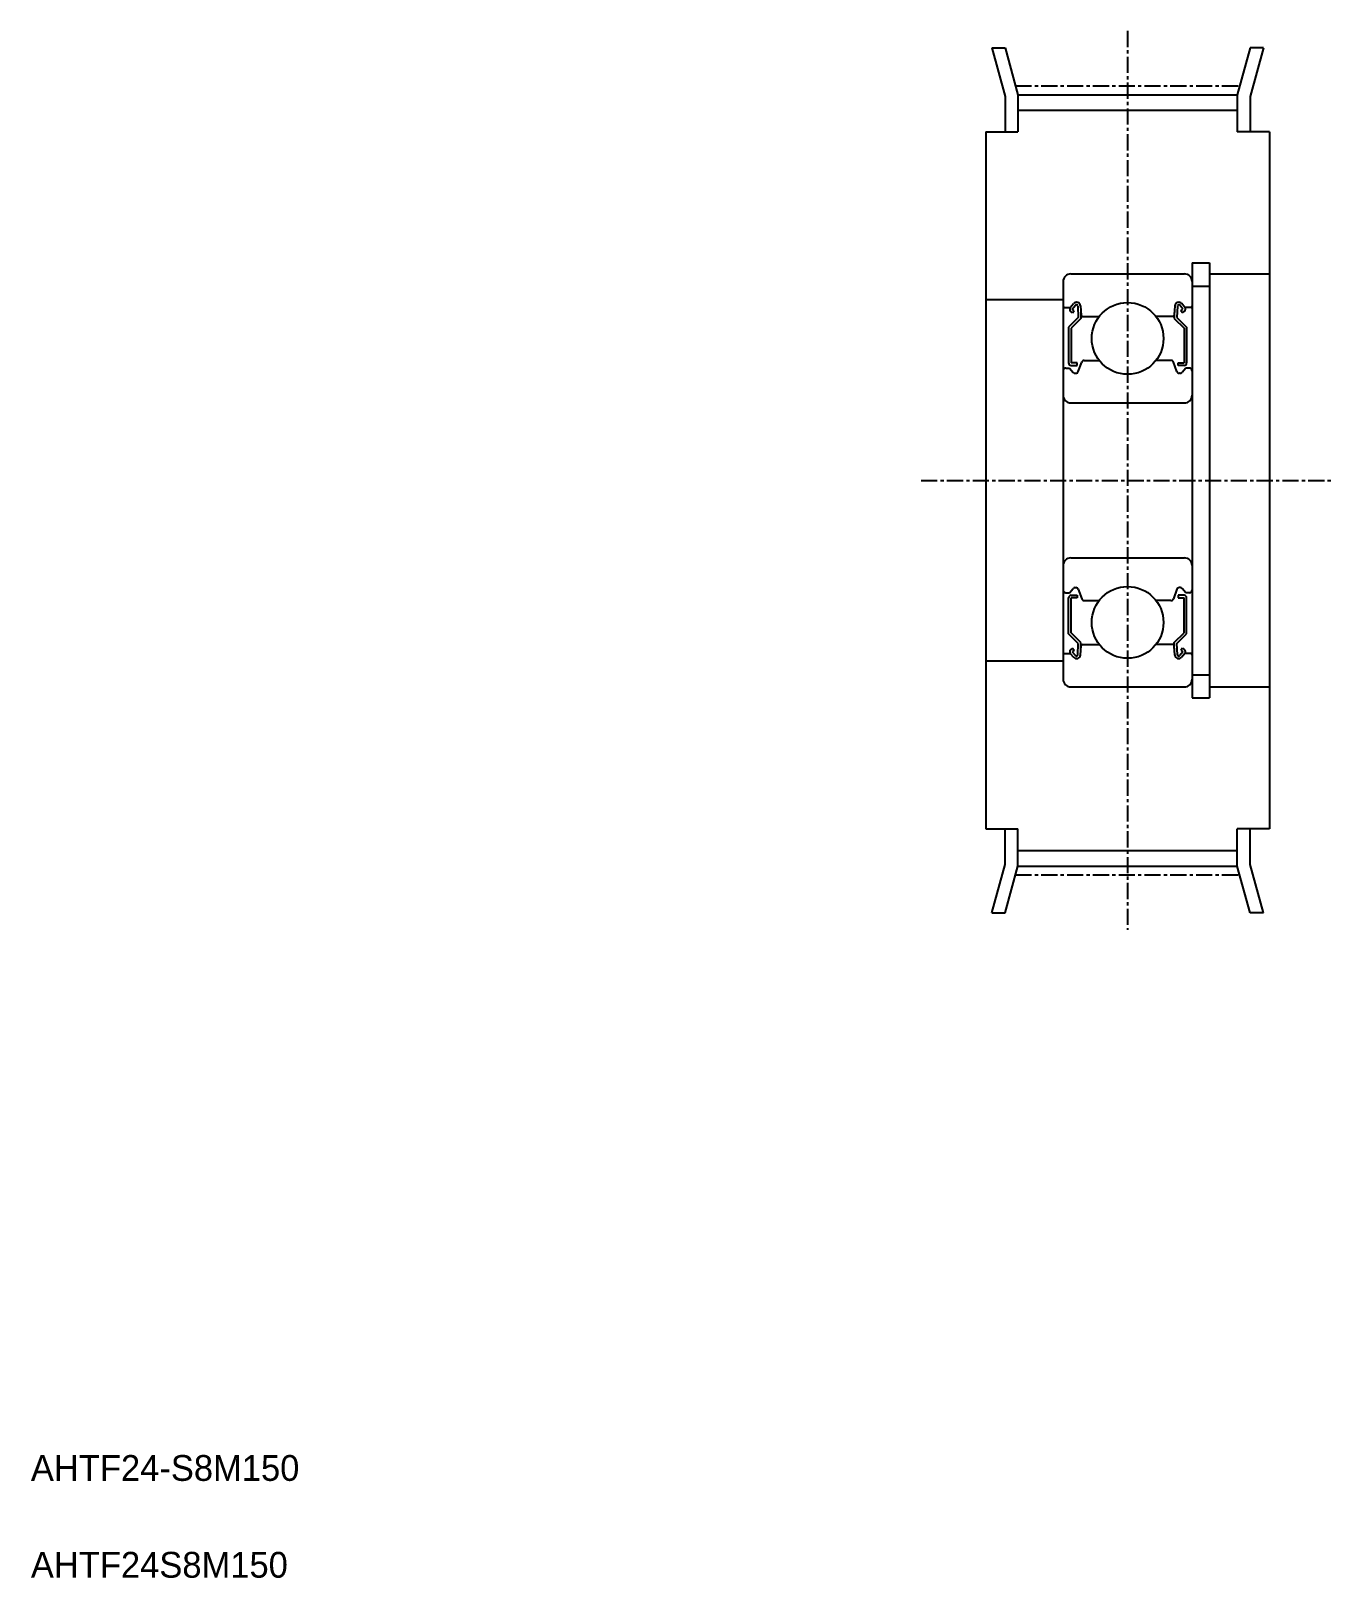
# Model space of a CAD drawing. Extents: x 5 to 106, y 5 to 125.
import ezdxf

# ---------------------------------------------------------------- set-up
doc = ezdxf.new("R2010")
doc.units = 0
doc.linetypes.add('CENTER', pattern=[2, 1.25, -0.25, 0.25, -0.25])
doc.layers.get('0').update_dxf_attribs({"linetype": 'CONTINUOUS'})
doc.layers.add('CENTER', color=1, linetype='CENTER')

msp = doc.modelspace()

# ---------------------------------------------------------------- linework, layer by layer
at = {"color": 7, "linetype": 'CONTINUOUS'}
for p, q in [((79.47, 123.5), (80.51, 123.5)), ((79.47, 123.5), (80.5, 119.74)), ((80.51, 123.5), (81.5, 119.87)), ((99.49, 123.5), (98.5, 119.87)), ((100.53, 123.5), (99.49, 123.5)), ((100.53, 123.5), (99.5, 119.74)), ((81.5, 119.87), (98.5, 119.87)), ((81.5, 119.87), (81.5, 117)), ((98.5, 119.87), (98.5, 117)), ((80.5, 119.74), (80.5, 117)), ((81.5, 118.67), (98.5, 118.67)), ((99.5, 119.74), (99.5, 117)), ((79, 117), (79, 63)), ((79, 117), (81.5, 117)), ((101, 117), (98.5, 117)), ((101, 117), (101, 63)), ((95, 106.85), (95, 73.15)), ((95, 106.85), (96.35, 106.85)), ((96.35, 106.85), (96.35, 73.15)), ((85.6, 106), (94.4, 106)), ((96.35, 106), (101, 106)), ((85, 105.4), (85, 74.6)), ((95, 105.4), (95, 74.6)), ((95, 105.05), (96.35, 105.05)), ((85, 104), (79, 104)), ((85.1, 103.4), (85.56, 103.4)), ((85.56, 103.4), (85.81, 103.7)), ((85.74, 102.99), (85.58, 103.12)), ((85.71, 103.27), (85.96, 103.57)), ((85.87, 103.14), (85.71, 103.27)), ((85.74, 102.99), (85.87, 103.14)), ((86.14, 103.51), (86.18, 102.63)), ((86.34, 103.53), (86.4, 102.79)), ((93.66, 103.53), (93.6, 102.79)), ((93.86, 103.51), (93.82, 102.63)), ((94.29, 103.27), (94.04, 103.57)), ((94.13, 103.14), (94.29, 103.27)), ((94.26, 102.99), (94.13, 103.14)), ((94.44, 103.4), (94.19, 103.7)), ((94.26, 102.99), (94.42, 103.12)), ((94.9, 103.4), (94.44, 103.4)), ((86.18, 102.63), (85.43, 101.88)), ((85.43, 101.88), (85.43, 99.1)), ((86.38, 102.55), (85.63, 101.8)), ((86.38, 103.02), (86.38, 102.55)), ((86.5, 102.7), (87.8, 102.7)), ((93.5, 102.7), (92.2, 102.7)), ((93.62, 103.02), (93.62, 102.55)), ((93.62, 102.55), (94.37, 101.8)), ((93.82, 102.63), (94.57, 101.88)), ((94.57, 101.88), (94.57, 99.1)), ((85.63, 101.8), (85.63, 99.1)), ((94.37, 101.8), (94.37, 99.1)), ((85.2, 98.7), (85.5, 98.7)), ((85.5, 98.7), (85.78, 98.37)), ((86.08, 99.1), (85.63, 99.1)), ((85.63, 98.9), (86.08, 98.9)), ((85.93, 98.3), (85.99, 98.3)), ((86.08, 98.9), (86.08, 99.1)), ((86.18, 98.43), (86.45, 99.17)), ((86.64, 99.3), (87.8, 99.3)), ((93.36, 99.3), (92.2, 99.3)), ((93.82, 98.43), (93.55, 99.17)), ((93.92, 99.1), (94.37, 99.1)), ((93.92, 98.9), (93.92, 99.1)), ((94.37, 98.9), (93.92, 98.9)), ((94.07, 98.3), (94.01, 98.3)), ((94.5, 98.7), (94.22, 98.37)), ((94.8, 98.7), (94.5, 98.7)), ((85.6, 96), (94.4, 96)), ((85.6, 84), (94.4, 84)), ((85.5, 81.3), (85.78, 81.63)), ((85.93, 81.7), (85.99, 81.7)), ((86.18, 81.57), (86.45, 80.83)), ((93.82, 81.57), (93.55, 80.83)), ((94.07, 81.7), (94.01, 81.7)), ((94.5, 81.3), (94.22, 81.63)), ((85.2, 81.3), (85.5, 81.3)), ((85.43, 78.12), (85.43, 80.9)), ((85.63, 81.1), (86.08, 81.1)), ((85.63, 78.2), (85.63, 80.9)), ((86.08, 80.9), (85.63, 80.9)), ((86.08, 81.1), (86.08, 80.9)), ((86.64, 80.7), (87.8, 80.7)), ((93.36, 80.7), (92.2, 80.7)), ((94.37, 81.1), (93.92, 81.1)), ((93.92, 81.1), (93.92, 80.9)), ((93.92, 80.9), (94.37, 80.9)), ((94.37, 78.2), (94.37, 80.9)), ((94.8, 81.3), (94.5, 81.3)), ((94.57, 78.12), (94.57, 80.9)), ((86.18, 77.37), (85.43, 78.12)), ((86.38, 77.45), (85.63, 78.2)), ((93.62, 77.45), (94.37, 78.2)), ((93.82, 77.37), (94.57, 78.12)), ((85.74, 77.01), (85.58, 76.88)), ((85.87, 76.86), (85.71, 76.73)), ((85.71, 76.73), (85.96, 76.43)), ((85.74, 77.01), (85.87, 76.86)), ((86.14, 76.49), (86.18, 77.37)), ((86.34, 76.47), (86.4, 77.21)), ((86.38, 76.98), (86.38, 77.45)), ((86.5, 77.3), (87.8, 77.3)), ((93.5, 77.3), (92.2, 77.3)), ((93.66, 76.47), (93.6, 77.21)), ((93.62, 76.98), (93.62, 77.45)), ((93.86, 76.49), (93.82, 77.37)), ((94.29, 76.73), (94.04, 76.43)), ((94.26, 77.01), (94.13, 76.86)), ((94.13, 76.86), (94.29, 76.73)), ((94.26, 77.01), (94.42, 76.88)), ((85, 76), (79, 76)), ((85.1, 76.6), (85.56, 76.6)), ((85.56, 76.6), (85.81, 76.3)), ((94.44, 76.6), (94.19, 76.3)), ((94.9, 76.6), (94.44, 76.6)), ((95, 74.95), (96.35, 74.95)), ((85.6, 74), (94.4, 74)), ((88, 74), (88, 74)), ((90, 74), (90, 74)), ((95, 73.15), (96.35, 73.15)), ((96.35, 74), (101, 74)), ((79, 63), (81.5, 63)), ((80.5, 60.26), (80.5, 63)), ((81.5, 60.13), (81.5, 63)), ((101, 63), (98.5, 63)), ((98.5, 60.13), (98.5, 63)), ((99.5, 60.26), (99.5, 63)), ((81.5, 61.33), (98.5, 61.33)), ((79.47, 56.5), (80.5, 60.26)), ((80.51, 56.5), (81.5, 60.13)), ((81.5, 60.13), (98.5, 60.13)), ((99.49, 56.5), (98.5, 60.13)), ((100.53, 56.5), (99.5, 60.26)), ((79.47, 56.5), (80.51, 56.5)), ((100.53, 56.5), (99.49, 56.5))]:
    msp.add_line(p, q, dxfattribs=at)
for centre in [(90, 101), (90, 101), (90, 79), (90, 79)]:
    msp.add_circle(centre, 2.78, dxfattribs=at)
for centre, radius, start, end in [((85.6, 105.4), 0.6, 90, 180), ((94.4, 105.4), 0.6, 0, 90), ((85.1, 103.5), 0.1, 180, 270), ((85.71, 103.27), 0.2, 140.0012, 230.087), ((86.04, 103.5), 0.3, 4.9968, 140.0012), ((86.04, 103.51), 0.1, 2.8198, 140.0002), ((93.96, 103.5), 0.3, 39.9988, 175.0032), ((93.96, 103.51), 0.1, 39.9998, 177.1802), ((94.29, 103.27), 0.2, 309.913, 39.9988), ((94.9, 103.5), 0.1, 270, 0), ((86.5, 102.8), 0.1, 184.9968, 270), ((93.5, 102.8), 0.1, 270, 355.0032), ((85.2, 98.5), 0.2, 90, 180), ((85.63, 99.1), 0.2, 180, 270), ((85.93, 98.5), 0.2, 219.9952, 270), ((85.99, 98.5), 0.2, 270, 339.9916), ((86.64, 99.1), 0.2, 90, 159.9916), ((93.36, 99.1), 0.2, 20.0084, 90), ((94.01, 98.5), 0.2, 200.0084, 270), ((94.07, 98.5), 0.2, 270, 320.0048), ((94.37, 99.1), 0.2, 270, 0), ((94.8, 98.5), 0.2, 0, 90), ((85.6, 96.6), 0.6, 180, 270), ((94.4, 96.6), 0.6, 270, 0), ((85.6, 83.4), 0.6, 90, 180), ((94.4, 83.4), 0.6, 0, 90), ((85.2, 81.5), 0.2, 180, 270), ((85.93, 81.5), 0.2, 90, 140.0048), ((85.99, 81.5), 0.2, 20.0084, 90), ((94.01, 81.5), 0.2, 90, 159.9916), ((94.07, 81.5), 0.2, 39.9952, 90), ((94.8, 81.5), 0.2, 270, 0), ((85.63, 80.9), 0.2, 90, 180), ((86.64, 80.9), 0.2, 200.0084, 270), ((93.36, 80.9), 0.2, 270, 339.9916), ((94.37, 80.9), 0.2, 0, 90), ((85.71, 76.73), 0.2, 129.913, 219.9988), ((86.5, 77.2), 0.1, 90, 175.0032), ((93.5, 77.2), 0.1, 4.9968, 90), ((94.29, 76.73), 0.2, 320.0012, 50.087), ((85.1, 76.5), 0.1, 90, 180), ((86.04, 76.5), 0.3, 219.9988, 355.0032), ((86.04, 76.49), 0.1, 219.9998, 357.1802), ((93.96, 76.5), 0.3, 184.9968, 320.0012), ((93.96, 76.49), 0.1, 182.8198, 320.0002), ((94.9, 76.5), 0.1, 0, 90), ((85.6, 74.6), 0.6, 180, 270), ((94.4, 74.6), 0.6, 270, 0)]:
    msp.add_arc(centre, radius, start, end, dxfattribs=at)
at = {"layer": 'CENTER', "color": 1, "linetype": 'CENTER'}
for p, q in [((90, 124.82), (90, 55.18)), ((81.31, 120.56), (98.69, 120.56)), ((74, 90), (106, 90)), ((81.31, 59.44), (98.69, 59.44))]:
    msp.add_line(p, q, dxfattribs=at)

# ---------------------------------------------------------------- texts
at = {"color": 7, "linetype": 'CONTINUOUS'}
for s, p in [('AHTF24-S8M150', (5, 12.5)), ('AHTF24S8M150', (5, 5))]:
    msp.add_text(s, height=2, dxfattribs=at).set_placement(p)

doc.saveas('drawing.dxf')
